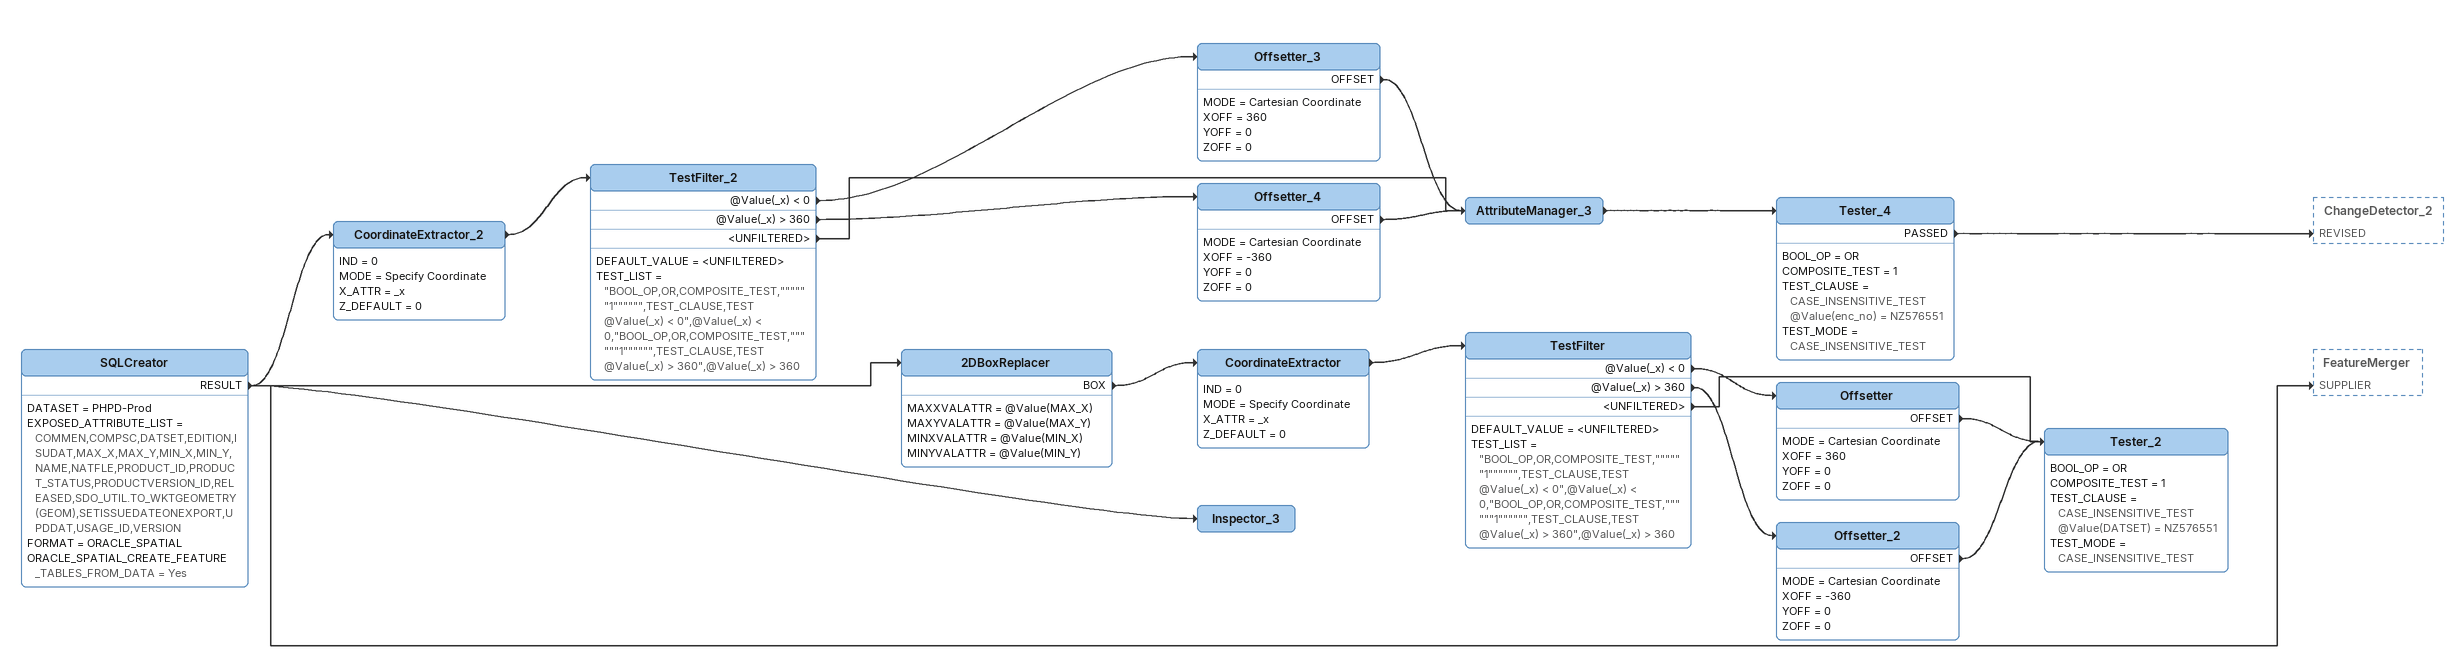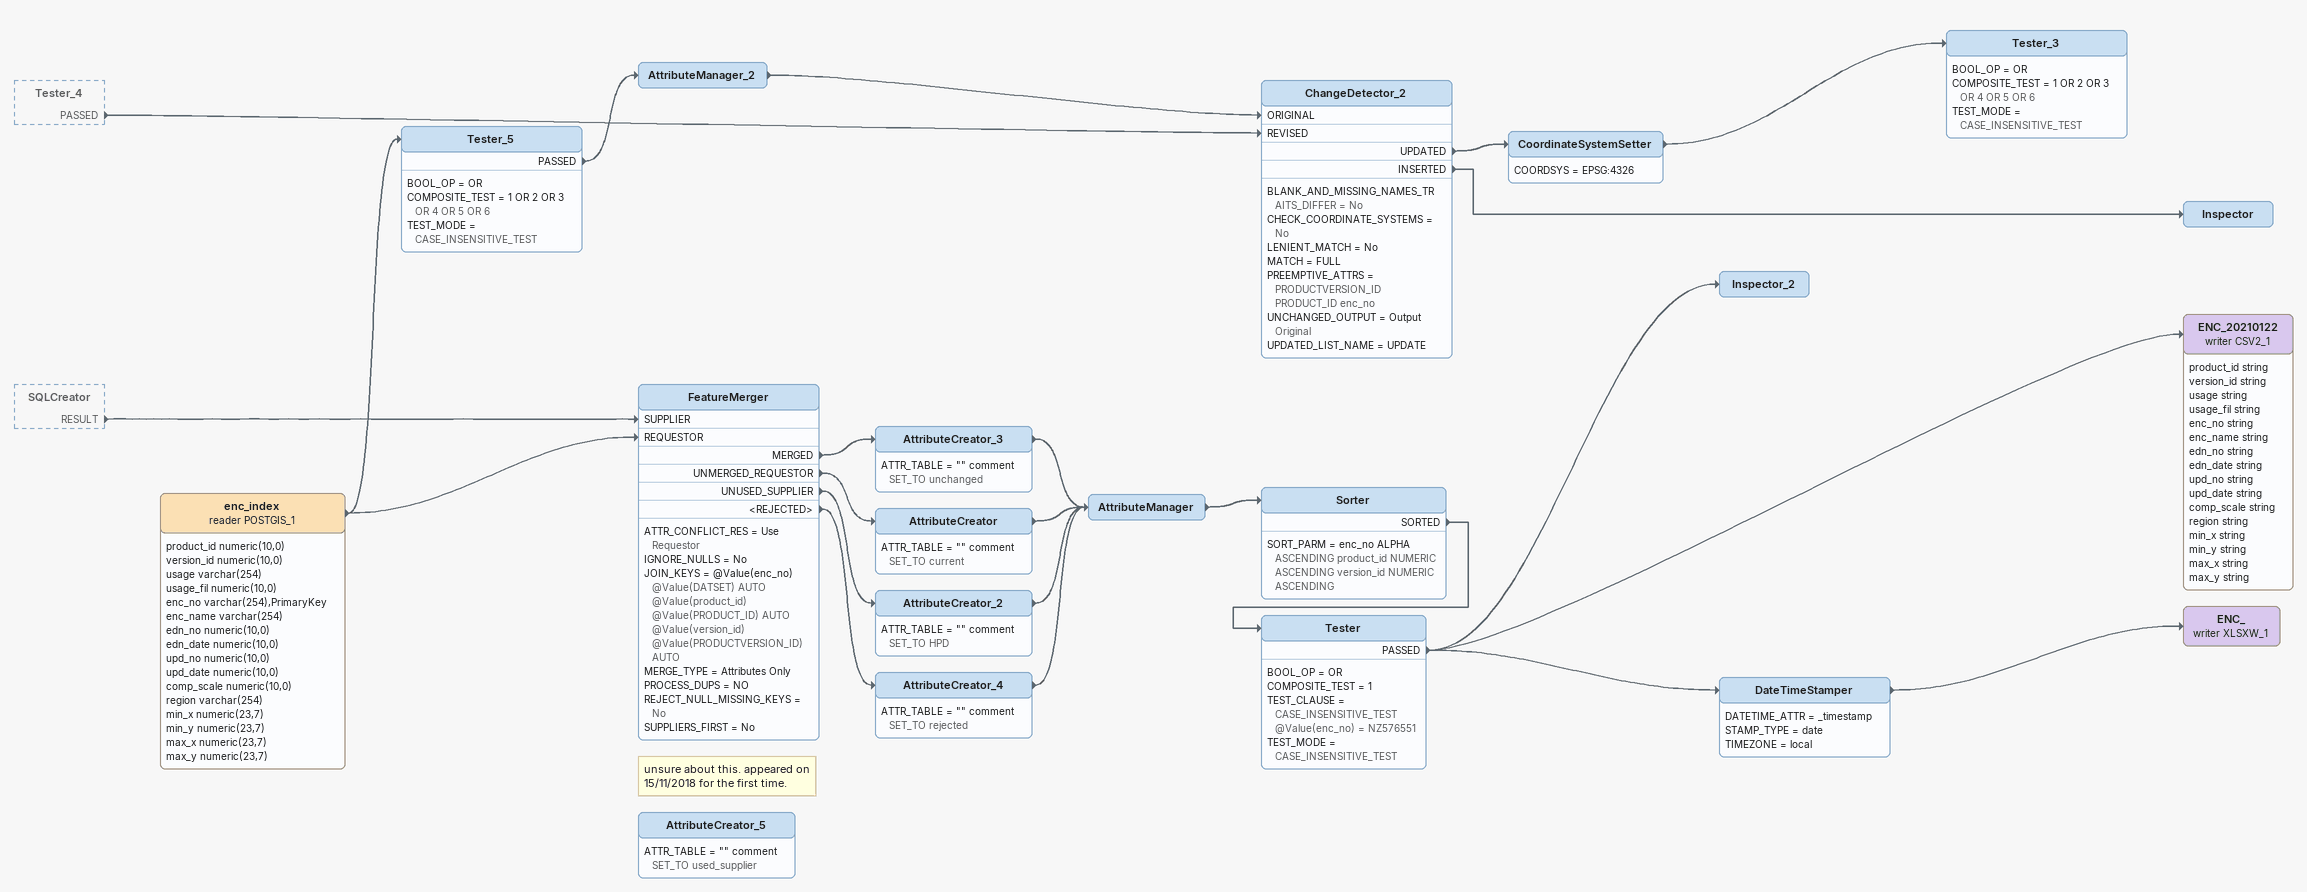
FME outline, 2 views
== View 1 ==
SQLCreator
    DATASET = PHPD-Prod
    EXPOSED_ATTRIBUTE_LIST = COMMEN,COMPSC,DATSET,EDITION,ISUDAT,MAX_X,MAX_Y,MIN_X,MIN_Y,NAME,NATFLE,PRODUCT_ID,PRODUCT_STATUS,PRODUCTVERSION_ID,RELEASED,SDO_UTIL.TO_WKTGEOMETRY(GEOM),SETISSUEDATEONEXPORT,UPDDAT,USAGE_ID,VERSION
    FORMAT = ORACLE_SPATIAL
    ORACLE_SPATIAL_CREATE_FEATURE_TABLES_FROM_DATA = Yes
    RESULT -> 2DBoxReplacer
    RESULT -> FeatureMerger [SUPPLIER]
    RESULT -> CoordinateExtractor_2
    RESULT -> Inspector_3
CoordinateExtractor_2
    IND = 0
    MODE = Specify Coordinate
    X_ATTR = _x
    Z_DEFAULT = 0
    -> TestFilter_2
TestFilter_2
    DEFAULT_VALUE = <UNFILTERED>
    TEST_LIST = "BOOL_OP,OR,COMPOSITE_TEST,""""""1"""""",TEST_CLAUSE,TEST @Value(_x) < 0",@Value(_x) < 0,"BOOL_OP,OR,COMPOSITE_TEST,""""""1"""""",TEST_CLAUSE,TEST @Value(_x) > 360",@Value(_x) > 360
    @Value(_x) < 0 -> Offsetter_3
    @Value(_x) > 360 -> Offsetter_4
    <UNFILTERED> -> AttributeManager_3
Offsetter_3
    MODE = Cartesian Coordinate
    XOFF = 360
    YOFF = 0
    ZOFF = 0
    OFFSET -> AttributeManager_3
Offsetter_4
    MODE = Cartesian Coordinate
    XOFF = -360
    YOFF = 0
    ZOFF = 0
    OFFSET -> AttributeManager_3
AttributeManager_3
    -> Tester_4
Tester_4
    BOOL_OP = OR
    COMPOSITE_TEST = 1
    TEST_CLAUSE = CASE_INSENSITIVE_TEST @Value(enc_no) = NZ576551
    TEST_MODE = CASE_INSENSITIVE_TEST
    PASSED -> ChangeDetector_2 [REVISED]
2DBoxReplacer
    MAXXVALATTR = @Value(MAX_X)
    MAXYVALATTR = @Value(MAX_Y)
    MINXVALATTR = @Value(MIN_X)
    MINYVALATTR = @Value(MIN_Y)
    BOX -> CoordinateExtractor
CoordinateExtractor
    IND = 0
    MODE = Specify Coordinate
    X_ATTR = _x
    Z_DEFAULT = 0
    -> TestFilter
TestFilter
    DEFAULT_VALUE = <UNFILTERED>
    TEST_LIST = "BOOL_OP,OR,COMPOSITE_TEST,""""""1"""""",TEST_CLAUSE,TEST @Value(_x) < 0",@Value(_x) < 0,"BOOL_OP,OR,COMPOSITE_TEST,""""""1"""""",TEST_CLAUSE,TEST @Value(_x) > 360",@Value(_x) > 360
    @Value(_x) < 0 -> Offsetter
    @Value(_x) > 360 -> Offsetter_2
    <UNFILTERED> -> Tester_2
Offsetter
    MODE = Cartesian Coordinate
    XOFF = 360
    YOFF = 0
    ZOFF = 0
    OFFSET -> Tester_2
Offsetter_2
    MODE = Cartesian Coordinate
    XOFF = -360
    YOFF = 0
    ZOFF = 0
    OFFSET -> Tester_2
Tester_2
    BOOL_OP = OR
    COMPOSITE_TEST = 1
    TEST_CLAUSE = CASE_INSENSITIVE_TEST @Value(DATSET) = NZ576551
    TEST_MODE = CASE_INSENSITIVE_TEST
Inspector_3

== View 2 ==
Tester_4 [outside]
    PASSED -> ChangeDetector_2 [REVISED]
SQLCreator [outside]
    RESULT -> FeatureMerger [SUPPLIER]
enc_index (reader POSTGIS_1)
    attributes: product_id numeric(10,0), version_id numeric(10,0), usage varchar(254), usage_fil numeric(10,0), enc_no varchar(254),PrimaryKey, enc_name varchar(254), edn_no numeric(10,0), edn_date numeric(10,0), upd_no numeric(10,0), upd_date numeric(10,0), comp_scale numeric(10,0), region varchar(254), min_x numeric(23,7), min_y numeric(23,7), max_x numeric(23,7), max_y numeric(23,7)
    -> FeatureMerger [REQUESTOR]
    -> Tester_5
Tester_5
    BOOL_OP = OR
    COMPOSITE_TEST = 1 OR 2 OR 3 OR 4 OR 5 OR 6
    TEST_MODE = CASE_INSENSITIVE_TEST
    PASSED -> AttributeManager_2
AttributeManager_2
    -> ChangeDetector_2 [ORIGINAL]
ChangeDetector_2
    BLANK_AND_MISSING_NAMES_TRAITS_DIFFER = No
    CHECK_COORDINATE_SYSTEMS = No
    LENIENT_MATCH = No
    MATCH = FULL
    PREEMPTIVE_ATTRS = PRODUCTVERSION_ID PRODUCT_ID enc_no
    UNCHANGED_OUTPUT = Output Original
    UPDATED_LIST_NAME = UPDATE
    UPDATED -> CoordinateSystemSetter
    INSERTED -> Inspector
CoordinateSystemSetter
    COORDSYS = EPSG:4326
    -> Tester_3
Tester_3
    BOOL_OP = OR
    COMPOSITE_TEST = 1 OR 2 OR 3 OR 4 OR 5 OR 6
    TEST_MODE = CASE_INSENSITIVE_TEST
Inspector
FeatureMerger
    ATTR_CONFLICT_RES = Use Requestor
    IGNORE_NULLS = No
    JOIN_KEYS = @Value(enc_no) @Value(DATSET) AUTO @Value(product_id) @Value(PRODUCT_ID) AUTO @Value(version_id) @Value(PRODUCTVERSION_ID) AUTO
    MERGE_TYPE = Attributes Only
    PROCESS_DUPS = NO
    REJECT_NULL_MISSING_KEYS = No
    SUPPLIERS_FIRST = No
    MERGED -> AttributeCreator_3
    UNMERGED_REQUESTOR -> AttributeCreator
    UNUSED_SUPPLIER -> AttributeCreator_2
    <REJECTED> -> AttributeCreator_4
AttributeCreator_3
    ATTR_TABLE = "" comment SET_TO unchanged
    -> AttributeManager
AttributeCreator
    ATTR_TABLE = "" comment SET_TO current
    -> AttributeManager
AttributeCreator_2
    ATTR_TABLE = "" comment SET_TO HPD
    -> AttributeManager
AttributeCreator_4
    ATTR_TABLE = "" comment SET_TO rejected
    -> AttributeManager
AttributeManager
    -> Sorter
Sorter
    SORT_PARM = enc_no ALPHA ASCENDING product_id NUMERIC ASCENDING version_id NUMERIC ASCENDING
    SORTED -> Tester
Tester
    BOOL_OP = OR
    COMPOSITE_TEST = 1
    TEST_CLAUSE = CASE_INSENSITIVE_TEST @Value(enc_no) = NZ576551
    TEST_MODE = CASE_INSENSITIVE_TEST
    PASSED -> ENC_20210122 (writer CSV2_1)
    PASSED -> DateTimeStamper
    PASSED -> Inspector_2
Inspector_2
ENC_20210122 (writer CSV2_1)
    attributes: product_id string, version_id string, usage string, usage_fil string, enc_no string, enc_name string, edn_no string, edn_date string, upd_no string, upd_date string, comp_scale string, region string, min_x string, min_y string, max_x string, max_y string
DateTimeStamper
    DATETIME_ATTR = _timestamp
    STAMP_TYPE = date
    TIMEZONE = local
    -> ENC_ (writer XLSXW_1)
ENC_ (writer XLSXW_1)
Note: unsure about this. appeared on 15/11/2018 for the first time.
AttributeCreator_5
    ATTR_TABLE = "" comment SET_TO used_supplier
